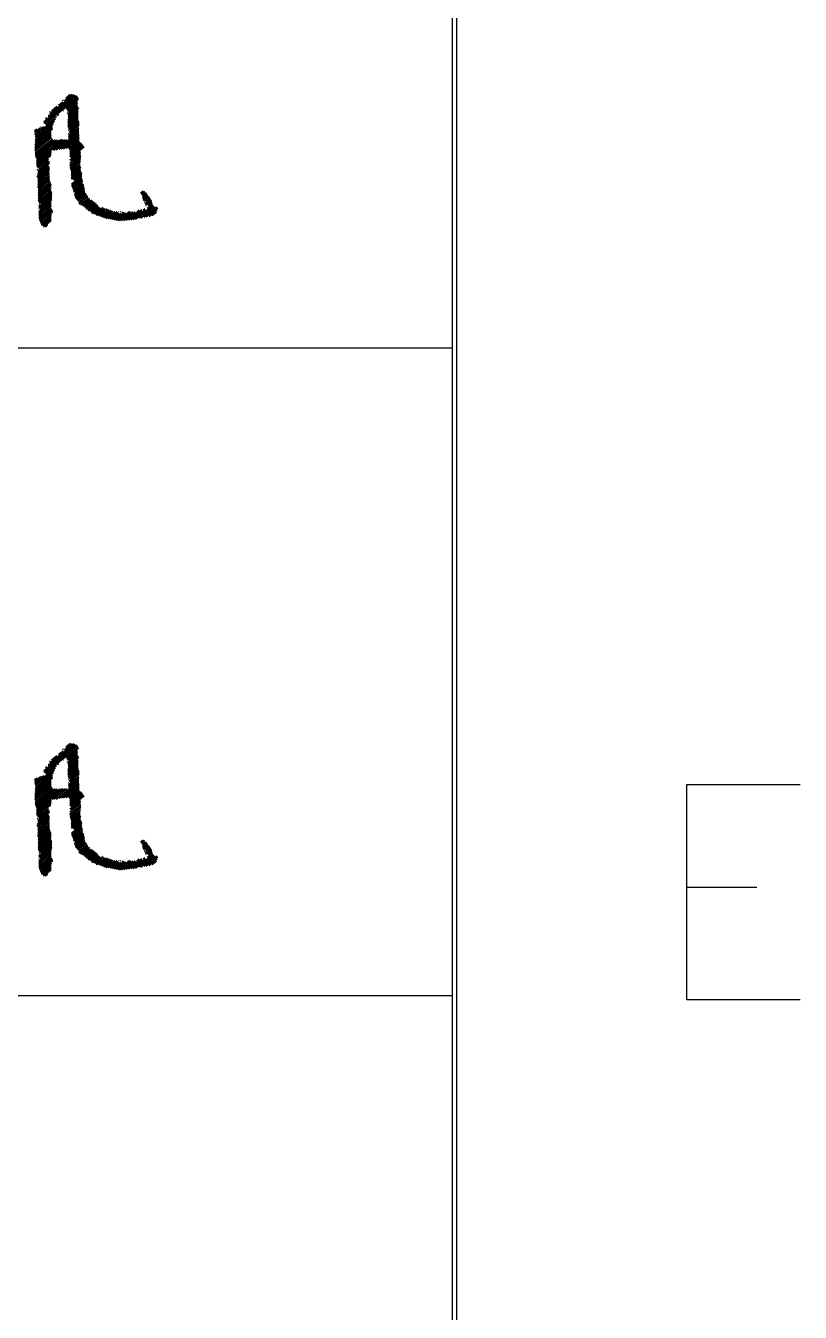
# Model space of a CAD drawing. Header units: millimetres. Extents: x -256 to 585, y -266 to 328.
# Drawn here: x 560.83 to 568.01, y -8.14 to 3.79 of the extents above; entities that cross this region are included whole.
import ezdxf

# ---------------------------------------------------------------- set-up
doc = ezdxf.new("R2010")
doc.units = ezdxf.units.MM

# ---------------------------------------------------------------- blocks, each defined once
blk = doc.blocks.new('Unknown-252070812-55923')
at = {"color": 7, "linetype": 'Continuous'}
for p, q in [((564.828, -246.897), (564.828, 307.741)), ((564.825, 24.401), (564.825, -246.897)), ((566.961, -5.247), (566.961, -3.249)), ((566.961, -3.249), (568.012, -3.249)), ((566.961, -4.201), (567.608, -4.201)), ((568.012, -5.247), (566.961, -5.247))]:
    blk.add_line(p, q, dxfattribs=at)
blk = doc.blocks.new('Unknown-252070812-55925')
at = {"color": 7, "linetype": 'Continuous'}
for p, q in [((564.788, -246.697), (564.788, 24.834)), ((451.671, 0.803), (564.788, 0.803)), ((451.671, -5.205), (564.788, -5.205))]:
    blk.add_line(p, q, dxfattribs=at)
blk = doc.blocks.new('Unknown-252070812-55927')
at = {"color": 3, "linetype": 'Continuous'}
for p, q in [((561.001, 2.9), (561.304, 3.141)), ((561.001, 2.885), (561.312, 3.132)), ((561.014, 2.881), (561.318, 3.122)), ((561.042, 2.948), (561.292, 3.146)), ((561.056, 2.974), (561.28, 3.151)), ((561.175, 3.097), (561.182, 3.103)), ((561.192, 3.096), (561.264, 3.153)), ((561.204, 3.121), (561.246, 3.154)), ((561.209, 3.021), (561.321, 3.11)), ((561.054, 2.986), (561.061, 2.992)), ((561.072, 3.001), (561.123, 3.042)), ((561.136, 3.052), (561.17, 3.079)), ((561.175, 3.083), (561.177, 3.084)), ((561.179, 2.998), (561.182, 2.999)), ((561.215, 3.011), (561.312, 3.088)), ((561.217, 2.983), (561.222, 2.987)), ((561.22, 3), (561.312, 3.073)), ((561.222, 2.972), (561.312, 3.044)), ((561.223, 2.914), (561.318, 2.989)), ((561.226, 2.931), (561.318, 3.004)), ((561.227, 2.961), (561.32, 3.036)), ((561.228, 2.947), (561.325, 3.025)), ((561.229, 2.993), (561.312, 3.059)), ((560.919, 2.776), (561.109, 2.927)), ((560.922, 2.763), (561.099, 2.904)), ((560.924, 2.75), (561.09, 2.882)), ((561.018, 2.929), (561.03, 2.938)), ((561.019, 2.871), (561.117, 2.948)), ((561.042, 2.962), (561.044, 2.964)), ((561.127, 2.956), (561.141, 2.967)), ((561.223, 2.899), (561.318, 2.975)), ((561.223, 2.884), (561.318, 2.96)), ((561.224, 2.87), (561.318, 2.945)), ((561.225, 2.857), (561.318, 2.93)), ((561.228, 2.844), (561.318, 2.916)), ((561.23, 2.831), (561.325, 2.907)), ((561.235, 2.806), (561.329, 2.88)), ((561.24, 2.824), (561.329, 2.895)), ((561.243, 2.797), (561.329, 2.866)), ((560.916, 2.818), (560.935, 2.833)), ((560.916, 2.804), (560.954, 2.833)), ((560.918, 2.79), (560.991, 2.848)), ((560.918, 2.658), (561.069, 2.777)), ((560.918, 2.643), (561.068, 2.761)), ((560.919, 2.688), (561.07, 2.808)), ((560.919, 2.672), (561.07, 2.792)), ((560.919, 2.629), (561.073, 2.751)), ((560.92, 2.703), (561.082, 2.832)), ((560.921, 2.719), (561.082, 2.846)), ((560.922, 2.735), (561.082, 2.861)), ((560.955, 2.834), (560.965, 2.842)), ((560.971, 2.847), (560.975, 2.85)), ((560.996, 2.852), (561, 2.855)), ((561.115, 2.637), (561.324, 2.802)), ((561.143, 2.644), (561.324, 2.788)), ((561.166, 2.647), (561.329, 2.777)), ((561.184, 2.647), (561.329, 2.762)), ((561.209, 2.652), (561.329, 2.748)), ((561.231, 2.773), (561.324, 2.846)), ((561.231, 2.758), (561.324, 2.832)), ((561.231, 2.817), (561.233, 2.819)), ((561.231, 2.744), (561.324, 2.817)), ((561.231, 2.788), (561.235, 2.791)), ((560.92, 2.614), (561.08, 2.741)), ((560.92, 2.6), (561.071, 2.719)), ((560.921, 2.586), (561.061, 2.697)), ((560.924, 2.574), (561.052, 2.675)), ((560.929, 2.563), (561.042, 2.653)), ((560.932, 2.55), (561.033, 2.631)), ((561.014, 2.586), (561.068, 2.629)), ((561.024, 2.608), (561.07, 2.645)), ((561.033, 2.631), (561.072, 2.661)), ((561.042, 2.653), (561.073, 2.677)), ((561.052, 2.675), (561.075, 2.693)), ((561.061, 2.697), (561.076, 2.709)), ((561.068, 2.629), (561.072, 2.632)), ((561.07, 2.645), (561.18, 2.733)), ((561.071, 2.719), (561.078, 2.725)), ((561.072, 2.661), (561.166, 2.736)), ((561.073, 2.677), (561.142, 2.732)), ((561.075, 2.693), (561.122, 2.73)), ((561.076, 2.709), (561.107, 2.733)), ((561.078, 2.637), (561.199, 2.733)), ((561.078, 2.725), (561.086, 2.731)), ((561.095, 2.636), (561.218, 2.733)), ((561.229, 2.653), (561.329, 2.733)), ((561.237, 2.645), (561.329, 2.718)), ((561.243, 2.635), (561.338, 2.71)), ((561.243, 2.62), (561.347, 2.703)), ((561.243, 2.605), (561.355, 2.694)), ((561.243, 2.59), (561.362, 2.685)), ((561.243, 2.576), (561.368, 2.675)), ((561.252, 2.568), (561.376, 2.667)), ((560.932, 2.536), (561.024, 2.608)), ((560.932, 2.521), (561.014, 2.586)), ((560.932, 2.506), (561.005, 2.564)), ((560.932, 2.491), (560.996, 2.542)), ((560.938, 2.481), (560.986, 2.52)), ((560.949, 2.431), (561.055, 2.515)), ((560.958, 2.453), (561.054, 2.529)), ((560.968, 2.475), (561.044, 2.536)), ((560.977, 2.498), (561.044, 2.55)), ((560.986, 2.52), (561.064, 2.581)), ((560.996, 2.542), (561.065, 2.597)), ((561.005, 2.564), (561.067, 2.613)), ((561.064, 2.581), (561.066, 2.583)), ((561.065, 2.597), (561.07, 2.601)), ((561.067, 2.613), (561.072, 2.617)), ((561.241, 2.5), (561.343, 2.581)), ((561.242, 2.545), (561.341, 2.624)), ((561.242, 2.487), (561.343, 2.566)), ((561.243, 2.517), (561.342, 2.595)), ((561.244, 2.458), (561.34, 2.535)), ((561.245, 2.474), (561.342, 2.551)), ((561.25, 2.537), (561.342, 2.61)), ((561.251, 2.449), (561.338, 2.519)), ((560.935, 2.39), (561.051, 2.482)), ((560.94, 2.453), (560.945, 2.458)), ((560.943, 2.411), (561.044, 2.492)), ((560.943, 2.382), (561.052, 2.469)), ((560.944, 2.442), (560.958, 2.453)), ((560.944, 2.368), (561.051, 2.453)), ((560.944, 2.353), (561.049, 2.436)), ((560.944, 2.338), (561.047, 2.42)), ((560.944, 2.323), (561.046, 2.404)), ((560.944, 2.309), (561.044, 2.388)), ((560.946, 2.473), (560.977, 2.498)), ((560.946, 2.429), (560.949, 2.431)), ((560.955, 2.465), (560.968, 2.475)), ((561.044, 2.388), (561.053, 2.395)), ((561.046, 2.404), (561.053, 2.41)), ((561.047, 2.42), (561.053, 2.425)), ((561.049, 2.436), (561.051, 2.438)), ((561.051, 2.453), (561.055, 2.456)), ((561.052, 2.469), (561.055, 2.47)), ((561.255, 2.437), (561.337, 2.503)), ((561.255, 2.422), (561.339, 2.489)), ((561.255, 2.408), (561.343, 2.478)), ((561.255, 2.393), (561.341, 2.461)), ((561.255, 2.378), (561.342, 2.448)), ((561.258, 2.366), (561.348, 2.438)), ((561.259, 2.323), (561.352, 2.397)), ((561.273, 2.364), (561.352, 2.426)), ((561.283, 2.357), (561.352, 2.412)), ((560.942, 2.293), (561.042, 2.372)), ((560.95, 2.284), (561.041, 2.356)), ((560.95, 2.269), (561.039, 2.34)), ((560.95, 2.254), (561.038, 2.324)), ((560.95, 2.239), (561.036, 2.308)), ((560.95, 2.225), (561.034, 2.292)), ((560.95, 2.21), (561.033, 2.276)), ((561.03, 2.244), (561.067, 2.274)), ((561.031, 2.26), (561.068, 2.289)), ((561.033, 2.276), (561.07, 2.306)), ((561.034, 2.292), (561.069, 2.319)), ((561.036, 2.308), (561.066, 2.332)), ((561.038, 2.324), (561.061, 2.343)), ((561.039, 2.34), (561.057, 2.354)), ((561.041, 2.356), (561.053, 2.366)), ((561.042, 2.372), (561.053, 2.381)), ((561.259, 2.308), (561.352, 2.382)), ((561.262, 2.296), (561.355, 2.369)), ((561.267, 2.285), (561.361, 2.359)), ((561.271, 2.274), (561.363, 2.346)), ((561.275, 2.262), (561.359, 2.328)), ((561.277, 2.248), (561.369, 2.321)), ((561.283, 2.224), (561.374, 2.296)), ((561.287, 2.212), (561.377, 2.283)), ((561.289, 2.243), (561.371, 2.309)), ((561.291, 2.2), (561.379, 2.271)), ((560.95, 2.195), (561.031, 2.26)), ((560.95, 2.18), (561.03, 2.244)), ((560.95, 2.166), (561.028, 2.228)), ((560.955, 2.111), (561.021, 2.164)), ((560.956, 2.156), (561.026, 2.212)), ((560.958, 2.143), (561.025, 2.196)), ((560.971, 2.139), (561.023, 2.18)), ((561.017, 2.116), (561.07, 2.158)), ((561.018, 2.132), (561.076, 2.178)), ((561.02, 2.148), (561.076, 2.192)), ((561.021, 2.164), (561.076, 2.207)), ((561.023, 2.18), (561.076, 2.222)), ((561.025, 2.196), (561.076, 2.237)), ((561.026, 2.212), (561.074, 2.249)), ((561.028, 2.228), (561.068, 2.26)), ((561.075, 2.162), (561.076, 2.163)), ((561.296, 2.19), (561.38, 2.256)), ((561.303, 2.181), (561.382, 2.243)), ((561.311, 2.172), (561.39, 2.235)), ((561.32, 2.164), (561.398, 2.227)), ((561.325, 2.154), (561.403, 2.215)), ((561.326, 2.139), (561.41, 2.207)), ((561.335, 2.132), (561.411, 2.193)), ((561.347, 2.127), (561.425, 2.189)), ((561.359, 2.122), (561.429, 2.178)), ((561.37, 2.115), (561.442, 2.173)), ((561.379, 2.108), (561.453, 2.167)), ((561.388, 2.1), (561.462, 2.159)), ((561.393, 2.09), (561.472, 2.152)), ((561.898, 2.24), (561.922, 2.258)), ((561.903, 2.228), (561.935, 2.254)), ((561.91, 2.22), (561.941, 2.244)), ((561.916, 2.209), (561.952, 2.238)), ((561.916, 2.195), (561.958, 2.228)), ((561.919, 2.182), (561.964, 2.218)), ((561.923, 2.17), (561.972, 2.209)), ((561.932, 2.163), (561.933, 2.164)), ((561.934, 2.15), (561.939, 2.154)), ((561.938, 2.168), (561.98, 2.201)), ((561.94, 2.14), (561.992, 2.181)), ((561.942, 2.127), (561.998, 2.171)), ((561.945, 2.159), (561.986, 2.191)), ((561.963, 2.128), (562.002, 2.16)), ((560.955, 2.096), (561.02, 2.148)), ((560.955, 2.126), (560.962, 2.131)), ((560.955, 2.067), (561.017, 2.116)), ((560.955, 2.052), (561.015, 2.1)), ((560.955, 2.082), (560.958, 2.084)), ((560.955, 2.037), (561.013, 2.084)), ((560.955, 2.023), (561.012, 2.067)), ((560.955, 2.008), (561.01, 2.051)), ((560.958, 1.996), (561.009, 2.035)), ((560.967, 2.091), (561.018, 2.132)), ((561.004, 1.987), (561.072, 2.042)), ((561.005, 2.003), (561.086, 2.067)), ((561.007, 2.019), (561.082, 2.079)), ((561.009, 2.035), (561.075, 2.088)), ((561.01, 2.051), (561.07, 2.099)), ((561.012, 2.067), (561.07, 2.114)), ((561.013, 2.084), (561.07, 2.129)), ((561.015, 2.1), (561.07, 2.143)), ((561.405, 2.084), (561.481, 2.145)), ((561.412, 2.075), (561.489, 2.137)), ((561.425, 2.071), (561.497, 2.128)), ((561.438, 2.066), (561.504, 2.119)), ((561.442, 2.054), (561.511, 2.11)), ((561.451, 2.047), (561.522, 2.104)), ((561.465, 2.044), (561.535, 2.099)), ((561.479, 2.04), (561.554, 2.1)), ((561.487, 2.031), (561.565, 2.093)), ((561.502, 2.029), (561.583, 2.093)), ((561.517, 2.026), (561.596, 2.088)), ((561.53, 2.021), (561.608, 2.083)), ((561.542, 2.105), (561.545, 2.107)), ((561.542, 2.016), (561.621, 2.078)), ((561.554, 2.011), (561.633, 2.073)), ((561.567, 2.006), (561.645, 2.068)), ((561.579, 2.001), (561.661, 2.066)), ((561.597, 2.001), (561.679, 2.066)), ((561.614, 1.999), (561.686, 2.056)), ((561.628, 1.995), (561.699, 2.052)), ((561.642, 1.992), (561.718, 2.052)), ((561.656, 1.988), (561.746, 2.059)), ((561.67, 1.985), (561.758, 2.055)), ((561.686, 1.983), (561.794, 2.068)), ((561.694, 2.062), (561.698, 2.066)), ((561.703, 1.981), (561.807, 2.064)), ((561.713, 2.063), (561.717, 2.066)), ((561.722, 1.981), (561.817, 2.057)), ((561.726, 2.059), (561.732, 2.063)), ((561.742, 1.983), (561.844, 2.064)), ((561.764, 1.985), (561.861, 2.062)), ((561.786, 1.988), (561.909, 2.086)), ((561.808, 1.99), (561.914, 2.075)), ((561.818, 2.058), (561.827, 2.065)), ((561.83, 1.993), (561.944, 2.084)), ((561.852, 1.996), (562.015, 2.126)), ((561.866, 2.067), (561.885, 2.081)), ((561.883, 2.006), (562.022, 2.116)), ((561.901, 2.005), (562.033, 2.11)), ((561.922, 2.081), (561.937, 2.094)), ((561.93, 2.014), (562.049, 2.109)), ((561.949, 2.117), (561.95, 2.119)), ((561.95, 2.015), (562.058, 2.1)), ((561.96, 2.096), (562.007, 2.134)), ((561.97, 2.119), (562.005, 2.147)), ((561.976, 2.021), (562.053, 2.082)), ((562.006, 2.03), (562.044, 2.06)), ((560.962, 1.984), (561.007, 2.019)), ((560.966, 1.972), (561.005, 2.003)), ((560.97, 1.961), (561.004, 1.987)), ((560.975, 1.95), (561.002, 1.971)), ((560.98, 1.939), (561, 1.955)), ((560.993, 1.935), (560.999, 1.939)), ((560.998, 1.924), (561.07, 1.981)), ((560.999, 1.939), (561.07, 1.996)), ((561, 1.955), (561.07, 2.011)), ((561.002, 1.971), (561.07, 2.025)), ((561.015, 1.923), (561.038, 1.941)), ((561.001, -3.12), (561.304, -2.879)), ((561.001, -3.135), (561.312, -2.888)), ((561.014, -3.139), (561.318, -2.898)), ((561.042, -3.072), (561.292, -2.874)), ((561.056, -3.046), (561.28, -2.868)), ((561.072, -3.019), (561.123, -2.978)), ((561.136, -2.968), (561.17, -2.941)), ((561.175, -2.923), (561.182, -2.917)), ((561.175, -2.937), (561.177, -2.936)), ((561.192, -2.924), (561.264, -2.867)), ((561.204, -2.899), (561.246, -2.866)), ((561.209, -2.999), (561.321, -2.91)), ((561.215, -3.009), (561.312, -2.932)), ((561.22, -3.02), (561.312, -2.947)), ((561.222, -3.047), (561.312, -2.976)), ((561.229, -3.027), (561.312, -2.961)), ((560.919, -3.243), (561.109, -3.093)), ((561.018, -3.091), (561.03, -3.082)), ((561.019, -3.149), (561.117, -3.072)), ((561.042, -3.058), (561.044, -3.056)), ((561.054, -3.034), (561.061, -3.028)), ((561.127, -3.064), (561.141, -3.053)), ((561.179, -3.022), (561.182, -3.021)), ((561.217, -3.036), (561.222, -3.033)), ((561.223, -3.106), (561.318, -3.031)), ((561.223, -3.121), (561.318, -3.045)), ((561.223, -3.135), (561.318, -3.06)), ((561.224, -3.15), (561.318, -3.075)), ((561.225, -3.163), (561.318, -3.09)), ((561.226, -3.089), (561.318, -3.016)), ((561.227, -3.059), (561.32, -2.984)), ((561.228, -3.072), (561.325, -2.995)), ((560.916, -3.202), (560.935, -3.187)), ((560.916, -3.216), (560.954, -3.187)), ((560.918, -3.23), (560.991, -3.172)), ((560.919, -3.332), (561.07, -3.212)), ((560.92, -3.317), (561.082, -3.188)), ((560.921, -3.301), (561.082, -3.174)), ((560.922, -3.256), (561.099, -3.115)), ((560.922, -3.285), (561.082, -3.159)), ((560.924, -3.27), (561.09, -3.138)), ((560.955, -3.185), (560.965, -3.178)), ((560.971, -3.173), (560.975, -3.17)), ((560.996, -3.168), (561, -3.165)), ((561.115, -3.383), (561.324, -3.218)), ((561.228, -3.176), (561.318, -3.104)), ((561.23, -3.189), (561.325, -3.113)), ((561.231, -3.247), (561.324, -3.174)), ((561.231, -3.261), (561.324, -3.188)), ((561.231, -3.202), (561.233, -3.201)), ((561.231, -3.276), (561.324, -3.203)), ((561.235, -3.214), (561.329, -3.14)), ((561.24, -3.196), (561.329, -3.125)), ((561.243, -3.223), (561.329, -3.154)), ((560.918, -3.362), (561.069, -3.243)), ((560.918, -3.377), (561.068, -3.259)), ((560.919, -3.347), (561.07, -3.228)), ((560.919, -3.391), (561.073, -3.269)), ((560.92, -3.406), (561.08, -3.279)), ((560.92, -3.42), (561.071, -3.301)), ((560.921, -3.434), (561.061, -3.323)), ((561.052, -3.345), (561.075, -3.327)), ((561.061, -3.323), (561.076, -3.311)), ((561.07, -3.375), (561.18, -3.287)), ((561.071, -3.301), (561.078, -3.295)), ((561.072, -3.359), (561.166, -3.284)), ((561.073, -3.343), (561.142, -3.288)), ((561.075, -3.327), (561.122, -3.29)), ((561.076, -3.311), (561.107, -3.286)), ((561.078, -3.383), (561.199, -3.287)), ((561.078, -3.295), (561.086, -3.289)), ((561.095, -3.384), (561.218, -3.287)), ((561.143, -3.376), (561.324, -3.232)), ((561.166, -3.372), (561.329, -3.243)), ((561.184, -3.373), (561.329, -3.258)), ((561.209, -3.368), (561.329, -3.272)), ((561.229, -3.367), (561.329, -3.287)), ((561.231, -3.232), (561.235, -3.229)), ((561.237, -3.375), (561.329, -3.302)), ((561.243, -3.385), (561.338, -3.31)), ((561.243, -3.4), (561.347, -3.317)), ((561.243, -3.415), (561.355, -3.326)), ((561.243, -3.429), (561.362, -3.335)), ((560.924, -3.446), (561.052, -3.345)), ((560.929, -3.457), (561.042, -3.367)), ((560.932, -3.469), (561.033, -3.389)), ((560.932, -3.484), (561.024, -3.411)), ((560.932, -3.499), (561.014, -3.434)), ((560.932, -3.514), (561.005, -3.456)), ((560.986, -3.5), (561.064, -3.439)), ((560.996, -3.478), (561.065, -3.423)), ((561.005, -3.456), (561.067, -3.407)), ((561.014, -3.434), (561.068, -3.391)), ((561.024, -3.411), (561.07, -3.375)), ((561.033, -3.389), (561.072, -3.359)), ((561.042, -3.367), (561.073, -3.343)), ((561.064, -3.439), (561.066, -3.437)), ((561.065, -3.423), (561.07, -3.419)), ((561.067, -3.407), (561.072, -3.403)), ((561.068, -3.391), (561.072, -3.388)), ((561.241, -3.52), (561.343, -3.439)), ((561.242, -3.475), (561.341, -3.396)), ((561.242, -3.533), (561.343, -3.454)), ((561.243, -3.444), (561.368, -3.345)), ((561.243, -3.503), (561.342, -3.424)), ((561.25, -3.483), (561.342, -3.41)), ((561.252, -3.452), (561.376, -3.353)), ((560.932, -3.528), (560.996, -3.478)), ((560.935, -3.63), (561.051, -3.537)), ((560.938, -3.539), (560.986, -3.5)), ((560.94, -3.567), (560.945, -3.562)), ((560.943, -3.609), (561.044, -3.528)), ((560.943, -3.638), (561.052, -3.551)), ((560.944, -3.578), (560.958, -3.567)), ((560.944, -3.652), (561.051, -3.567)), ((560.946, -3.547), (560.977, -3.522)), ((560.949, -3.589), (561.055, -3.505)), ((560.955, -3.555), (560.968, -3.545)), ((560.958, -3.567), (561.054, -3.491)), ((560.968, -3.545), (561.044, -3.484)), ((560.977, -3.522), (561.044, -3.47)), ((561.051, -3.567), (561.055, -3.564)), ((561.052, -3.551), (561.055, -3.549)), ((561.244, -3.562), (561.34, -3.485)), ((561.245, -3.546), (561.342, -3.469)), ((561.251, -3.571), (561.338, -3.501)), ((561.255, -3.583), (561.337, -3.517)), ((561.255, -3.597), (561.339, -3.531)), ((561.255, -3.612), (561.343, -3.542)), ((561.255, -3.627), (561.341, -3.559)), ((561.255, -3.642), (561.342, -3.572)), ((560.942, -3.727), (561.042, -3.648)), ((560.944, -3.667), (561.049, -3.583)), ((560.944, -3.682), (561.047, -3.599)), ((560.944, -3.696), (561.046, -3.615)), ((560.944, -3.711), (561.044, -3.632)), ((560.946, -3.591), (560.949, -3.589)), ((560.95, -3.736), (561.041, -3.664)), ((560.95, -3.751), (561.039, -3.68)), ((560.95, -3.766), (561.038, -3.696)), ((561.036, -3.712), (561.066, -3.688)), ((561.038, -3.696), (561.061, -3.677)), ((561.039, -3.68), (561.057, -3.666)), ((561.041, -3.664), (561.053, -3.654)), ((561.042, -3.648), (561.053, -3.639)), ((561.044, -3.632), (561.053, -3.624)), ((561.046, -3.615), (561.053, -3.61)), ((561.047, -3.599), (561.053, -3.595)), ((561.049, -3.583), (561.051, -3.582)), ((561.258, -3.654), (561.348, -3.582)), ((561.259, -3.697), (561.352, -3.623)), ((561.259, -3.712), (561.352, -3.638)), ((561.262, -3.724), (561.355, -3.651)), ((561.267, -3.735), (561.361, -3.661)), ((561.271, -3.746), (561.363, -3.674)), ((561.273, -3.656), (561.352, -3.594)), ((561.275, -3.758), (561.359, -3.692)), ((561.277, -3.771), (561.369, -3.699)), ((561.283, -3.663), (561.352, -3.608)), ((560.95, -3.78), (561.036, -3.712)), ((560.95, -3.795), (561.034, -3.728)), ((560.95, -3.81), (561.033, -3.744)), ((560.95, -3.825), (561.031, -3.76)), ((560.95, -3.839), (561.03, -3.776)), ((560.95, -3.854), (561.028, -3.792)), ((560.956, -3.864), (561.026, -3.808)), ((561.021, -3.856), (561.076, -3.813)), ((561.023, -3.84), (561.076, -3.798)), ((561.025, -3.824), (561.076, -3.783)), ((561.026, -3.808), (561.074, -3.771)), ((561.028, -3.792), (561.068, -3.76)), ((561.03, -3.776), (561.067, -3.746)), ((561.031, -3.76), (561.068, -3.731)), ((561.033, -3.744), (561.07, -3.714)), ((561.034, -3.728), (561.069, -3.7)), ((561.283, -3.796), (561.374, -3.724)), ((561.287, -3.808), (561.377, -3.737)), ((561.289, -3.776), (561.371, -3.711)), ((561.291, -3.819), (561.379, -3.749)), ((561.296, -3.83), (561.38, -3.764)), ((561.303, -3.839), (561.382, -3.777)), ((561.311, -3.848), (561.39, -3.785)), ((561.32, -3.855), (561.398, -3.793)), ((561.325, -3.866), (561.403, -3.805)), ((561.326, -3.88), (561.41, -3.813)), ((561.898, -3.78), (561.922, -3.762)), ((561.903, -3.792), (561.935, -3.766)), ((561.91, -3.8), (561.941, -3.776)), ((561.916, -3.81), (561.952, -3.782)), ((561.916, -3.825), (561.958, -3.792)), ((561.919, -3.838), (561.964, -3.802)), ((561.923, -3.849), (561.972, -3.811)), ((560.955, -3.909), (561.021, -3.856)), ((560.955, -3.923), (561.02, -3.872)), ((560.955, -3.894), (560.962, -3.888)), ((560.955, -3.953), (561.017, -3.904)), ((560.955, -3.968), (561.015, -3.92)), ((560.955, -3.938), (560.958, -3.936)), ((560.955, -3.982), (561.013, -3.936)), ((560.958, -3.877), (561.025, -3.824)), ((560.967, -3.929), (561.018, -3.888)), ((560.971, -3.881), (561.023, -3.84)), ((561.009, -3.984), (561.075, -3.932)), ((561.01, -3.968), (561.07, -3.921)), ((561.012, -3.952), (561.07, -3.906)), ((561.013, -3.936), (561.07, -3.891)), ((561.015, -3.92), (561.07, -3.876)), ((561.017, -3.904), (561.07, -3.862)), ((561.018, -3.888), (561.076, -3.842)), ((561.02, -3.872), (561.076, -3.828)), ((561.075, -3.858), (561.076, -3.857)), ((561.335, -3.888), (561.411, -3.827)), ((561.347, -3.893), (561.425, -3.831)), ((561.359, -3.898), (561.429, -3.842)), ((561.37, -3.905), (561.442, -3.847)), ((561.379, -3.912), (561.453, -3.853)), ((561.388, -3.92), (561.462, -3.86)), ((561.393, -3.93), (561.472, -3.868)), ((561.405, -3.936), (561.481, -3.875)), ((561.412, -3.945), (561.489, -3.883)), ((561.425, -3.949), (561.497, -3.892)), ((561.438, -3.954), (561.504, -3.901)), ((561.442, -3.966), (561.511, -3.91)), ((561.451, -3.973), (561.522, -3.916)), ((561.465, -3.976), (561.535, -3.921)), ((561.479, -3.98), (561.554, -3.92)), ((561.487, -3.989), (561.565, -3.927)), ((561.502, -3.991), (561.583, -3.927)), ((561.517, -3.994), (561.596, -3.932)), ((561.53, -3.999), (561.608, -3.937)), ((561.542, -3.915), (561.545, -3.913)), ((561.786, -4.032), (561.909, -3.934)), ((561.83, -4.027), (561.944, -3.936)), ((561.852, -4.024), (562.015, -3.894)), ((561.883, -4.013), (562.022, -3.904)), ((561.901, -4.014), (562.033, -3.91)), ((561.922, -3.939), (561.937, -3.926)), ((561.93, -4.006), (562.049, -3.911)), ((561.932, -3.857), (561.933, -3.856)), ((561.934, -3.87), (561.939, -3.866)), ((561.938, -3.852), (561.98, -3.819)), ((561.94, -3.88), (561.992, -3.839)), ((561.942, -3.893), (561.998, -3.849)), ((561.945, -3.861), (561.986, -3.829)), ((561.949, -3.902), (561.95, -3.901)), ((561.95, -4.005), (562.058, -3.919)), ((561.96, -3.923), (562.007, -3.886)), ((561.963, -3.892), (562.002, -3.86)), ((561.97, -3.901), (562.005, -3.873)), ((560.955, -3.997), (561.012, -3.952)), ((560.955, -4.012), (561.01, -3.968)), ((560.958, -4.024), (561.009, -3.984)), ((560.962, -4.036), (561.007, -4.001)), ((560.966, -4.048), (561.005, -4.017)), ((560.97, -4.059), (561.004, -4.033)), ((560.975, -4.07), (561.002, -4.049)), ((560.998, -4.096), (561.07, -4.039)), ((560.999, -4.081), (561.07, -4.024)), ((561, -4.065), (561.07, -4.009)), ((561.002, -4.049), (561.07, -3.994)), ((561.004, -4.033), (561.072, -3.978)), ((561.005, -4.017), (561.086, -3.953)), ((561.007, -4.001), (561.082, -3.941)), ((561.542, -4.004), (561.621, -3.942)), ((561.554, -4.009), (561.633, -3.947)), ((561.567, -4.014), (561.645, -3.951)), ((561.579, -4.019), (561.661, -3.954)), ((561.597, -4.019), (561.679, -3.954)), ((561.614, -4.021), (561.686, -3.963)), ((561.628, -4.024), (561.699, -3.968)), ((561.642, -4.028), (561.718, -3.968)), ((561.656, -4.032), (561.746, -3.96)), ((561.67, -4.035), (561.758, -3.965)), ((561.686, -4.037), (561.794, -3.951)), ((561.694, -3.958), (561.698, -3.954)), ((561.703, -4.039), (561.807, -3.956)), ((561.713, -3.957), (561.717, -3.954)), ((561.722, -4.039), (561.817, -3.963)), ((561.726, -3.961), (561.732, -3.956)), ((561.742, -4.037), (561.844, -3.956)), ((561.764, -4.035), (561.861, -3.957)), ((561.808, -4.029), (561.914, -3.945)), ((561.818, -3.962), (561.827, -3.955)), ((561.866, -3.953), (561.885, -3.939)), ((561.976, -3.999), (562.053, -3.938)), ((562.006, -3.99), (562.044, -3.96)), ((560.98, -4.081), (561, -4.065)), ((560.993, -4.085), (560.999, -4.081)), ((561.015, -4.097), (561.038, -4.079))]:
    blk.add_line(p, q, dxfattribs=at)

msp = doc.modelspace()

# ---------------------------------------------------------------- block references
for name in ['Unknown-252070812-55923', 'Unknown-252070812-55925', 'Unknown-252070812-55927']:
    msp.add_blockref(name, (0, 0))

doc.saveas('drawing.dxf')
